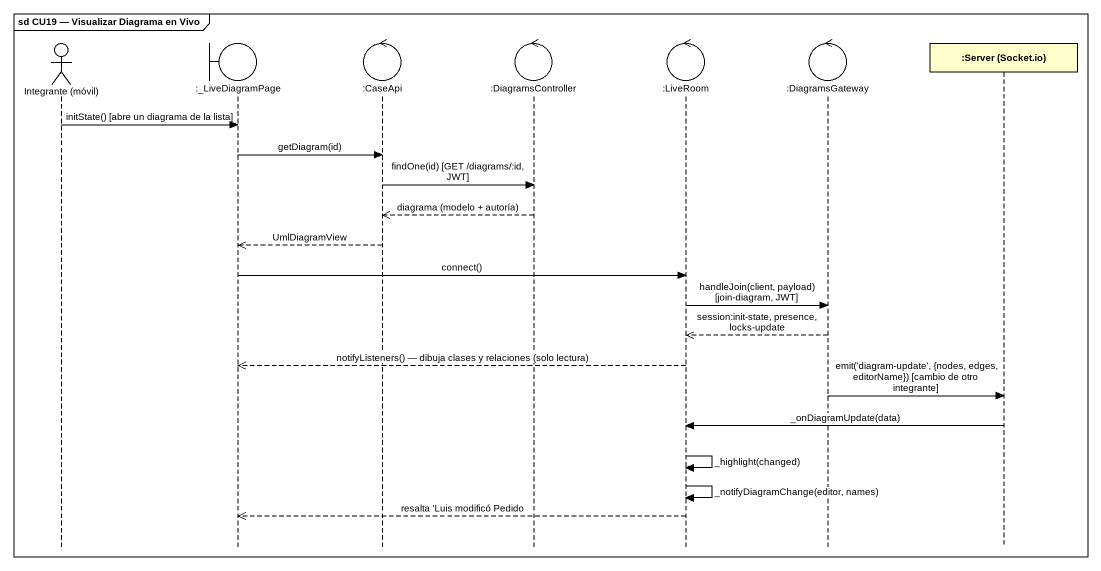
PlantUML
@startuml
mainframe sd CU19 — Visualizar Diagrama en Vivo
hide footbox
actor "Integrante (móvil)" as Integrante_móvil
boundary ":_LiveDiagramPage" as LiveDiagramPage
control ":CaseApi" as CaseApi
control ":DiagramsController" as DiagramsController
control ":LiveRoom" as LiveRoom
control ":DiagramsGateway" as DiagramsGateway
participant ":Server (Socket.io)" as Server_Socket_io

Integrante_móvil -> LiveDiagramPage : initState() [abre un diagrama de la lista]
LiveDiagramPage -> CaseApi : getDiagram(id)
CaseApi -> DiagramsController : findOne(id) [GET /diagrams/:id, JWT]
DiagramsController -->> CaseApi : diagrama (modelo + autoría)
CaseApi -->> LiveDiagramPage : UmlDiagramView
LiveDiagramPage -> LiveRoom : connect()
LiveRoom -> DiagramsGateway : handleJoin(client, payload) [join-diagram, JWT]
DiagramsGateway -->> LiveRoom : session:init-state, presence, locks-update
LiveRoom -->> LiveDiagramPage : notifyListeners() — dibuja clases y relaciones (solo lectura)
DiagramsGateway -> Server_Socket_io : emit('diagram-update', {nodes, edges, editorName}) [cambio de otro integrante]
Server_Socket_io -> LiveRoom : _onDiagramUpdate(data)
LiveRoom -> LiveRoom : _highlight(changed)
LiveRoom -> LiveRoom : _notifyDiagramChange(editor, names)
LiveRoom -->> LiveDiagramPage : resalta 'Luis modificó Pedido
@enduml
